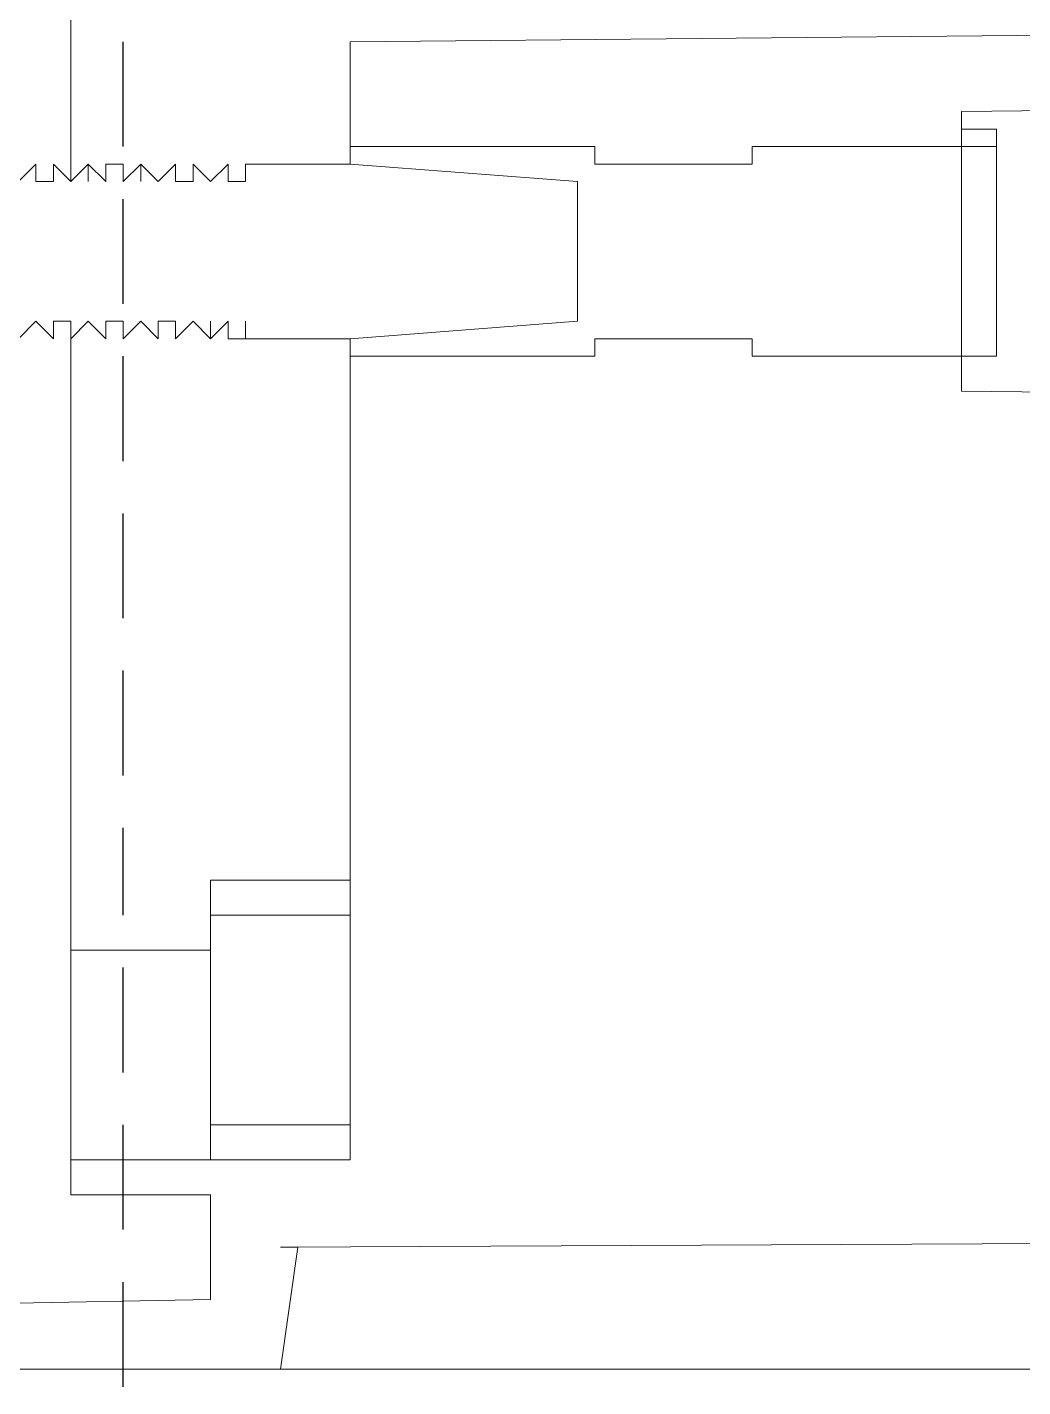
# Model space of a CAD drawing. Header units: metres. Extents: x 2999 to 3164, y 1641 to 1678.
# Drawn here: x 3140.8791 to 3140.9997, y 1661.305 to 1661.4698 of the extents above; entities that cross this region are included whole.
import ezdxf

# ---------------------------------------------------------------- set-up
doc = ezdxf.new("R2010")
doc.units = ezdxf.units.M
doc.linetypes.add('CONTORNO_QUADRO_T', pattern=[0.35, 0.2, -0.15])
doc.layers.add('PDF28_Geometry', color=7, linetype='Continuous')

msp = doc.modelspace()

# ---------------------------------------------------------------- linework, layer by layer
at = {"layer": 'PDF28_Geometry', "linetype": 'CONTORNO_QUADRO_T', "lineweight": 15}
for points in [[(3140.88225, 1661.45321), (3140.88436, 1661.45109), (3140.88436, 1661.76012)], [(3141.37966, 1661.32409), (3140.90976, 1661.32197), (3140.91188, 1661.32197), (3140.90976, 1661.30716), (3140.787, 1661.30716), (3140.787, 1661.31351), (3140.9013, 1661.31562), (3140.9013, 1661.32832), (3140.88436, 1661.32832), (3140.88436, 1661.33256), (3140.91823, 1661.33256), (3140.91823, 1661.43204), (3140.94575, 1661.43416), (3140.94575, 1661.45109), (3140.91823, 1661.45321), (3140.91823, 1661.46802), (3141.37331, 1661.47226)], [(3141.3839, 1661.46379), (3140.99231, 1661.45956), (3140.99231, 1661.42569), (3141.3839, 1661.42146)], [(3140.99231, 1661.45744), (3140.99655, 1661.45744), (3140.99655, 1661.45532)], [(3140.87801, 1661.45109), (3140.88013, 1661.45321), (3140.88013, 1661.45109), (3140.88225, 1661.45109), (3140.88225, 1661.45321), (3140.88436, 1661.45109), (3140.88648, 1661.45321), (3140.8886, 1661.45109), (3140.8886, 1661.45321), (3140.89071, 1661.45321), (3140.89071, 1661.45109), (3140.89283, 1661.45321), (3140.89495, 1661.45109), (3140.89706, 1661.45321), (3140.89706, 1661.45109), (3140.89918, 1661.45109), (3140.89918, 1661.45321), (3140.9013, 1661.45109), (3140.90341, 1661.45321), (3140.90341, 1661.45109), (3140.90553, 1661.45109), (3140.90553, 1661.45321), (3140.91823, 1661.45321), (3140.91823, 1661.45532), (3140.94786, 1661.45532), (3140.94786, 1661.45321), (3140.96691, 1661.45321), (3140.96691, 1661.45532), (3140.99655, 1661.45532), (3140.99655, 1661.42992), (3140.96691, 1661.42992), (3140.96691, 1661.43204), (3140.94786, 1661.43204), (3140.94786, 1661.42992), (3140.91823, 1661.42992), (3140.91823, 1661.43204), (3140.90553, 1661.43204), (3140.90553, 1661.43416), (3140.90553, 1661.43204), (3140.90341, 1661.43204), (3140.90341, 1661.43416), (3140.9013, 1661.43204), (3140.89918, 1661.43416), (3140.89706, 1661.43204), (3140.89706, 1661.43416), (3140.89495, 1661.43416), (3140.89495, 1661.43204), (3140.89283, 1661.43416), (3140.89071, 1661.43204), (3140.89071, 1661.43416), (3140.8886, 1661.43416), (3140.8886, 1661.43204), (3140.88648, 1661.43416), (3140.88436, 1661.43204), (3140.88436, 1661.43416), (3140.88225, 1661.43416), (3140.88225, 1661.43204), (3140.88013, 1661.43416), (3140.87801, 1661.43204)], [(3140.88013, 1661.45321), (3140.88013, 1661.45109)], [(3140.88648, 1661.45109), (3140.88648, 1661.45321)], [(3140.89071, 1661.45321), (3140.89071, 1661.45109)], [(3140.89283, 1661.45109), (3140.89283, 1661.45321)], [(3140.89706, 1661.45321), (3140.89706, 1661.45109)], [(3140.89918, 1661.45109), (3140.89918, 1661.45321)], [(3140.90341, 1661.45321), (3140.90341, 1661.45109)], [(3140.8886, 1661.45109), (3140.8886, 1661.45109)], [(3140.89495, 1661.45109), (3140.89495, 1661.45109)], [(3140.9013, 1661.45109), (3140.9013, 1661.45109)], [(3140.88225, 1661.43204), (3140.88013, 1661.43416)], [(3140.88436, 1661.43204), (3140.88436, 1661.43416), (3140.88225, 1661.43416)], [(3140.88436, 1661.43416), (3140.88436, 1661.35796)], [(3140.88648, 1661.43416), (3140.88648, 1661.43416)], [(3140.8886, 1661.43204), (3140.8886, 1661.43416)], [(3140.89071, 1661.43204), (3140.89071, 1661.43416)], [(3140.89283, 1661.43416), (3140.89283, 1661.43416)], [(3140.89495, 1661.43204), (3140.89495, 1661.43416)], [(3140.89706, 1661.43204), (3140.89706, 1661.43416)], [(3140.89918, 1661.43416), (3140.89918, 1661.43416)], [(3140.9013, 1661.43204), (3140.9013, 1661.43416)], [(3140.90341, 1661.43204), (3140.90341, 1661.43416)], [(3140.9013, 1661.33256), (3140.9013, 1661.33679), (3140.9013, 1661.36219), (3140.9013, 1661.36642)], [(3140.88436, 1661.33256), (3140.88436, 1661.35796), (3140.9013, 1661.35796)], [(3141.38178, 1661.30716), (3140.90976, 1661.30716)]]:
    msp.add_lwpolyline(points, dxfattribs=at)
at = {"layer": 'PDF28_Geometry', "linetype": 'CONTORNO_QUADRO_T', "lineweight": 25}
for points in [[(3140.89071, 1661.45532), (3140.89071, 1661.46802)], [(3140.89071, 1661.43627), (3140.89071, 1661.44897)], [(3140.89071, 1661.41722), (3140.89071, 1661.42992)], [(3140.89071, 1661.39817), (3140.89071, 1661.41087)], [(3140.89071, 1661.37912), (3140.89071, 1661.39182)], [(3140.89071, 1661.36219), (3140.89071, 1661.37277)], [(3140.89071, 1661.34314), (3140.89071, 1661.35584)], [(3140.89071, 1661.32409), (3140.89071, 1661.33679)], [(3140.89071, 1661.30504), (3140.89071, 1661.31774)]]:
    msp.add_lwpolyline(points, dxfattribs=at)
at = {"layer": 'PDF28_Geometry', "color": 8, "linetype": 'CONTORNO_QUADRO_T', "lineweight": 15, "true_color": 0x808080}
for points in [[(3140.9013, 1661.36642), (3140.91823, 1661.36642)], [(3140.91823, 1661.36219), (3140.9013, 1661.36219)], [(3140.9013, 1661.33679), (3140.91188, 1661.33679), (3140.91823, 1661.33679)]]:
    msp.add_lwpolyline(points, dxfattribs=at)

doc.saveas('drawing.dxf')
